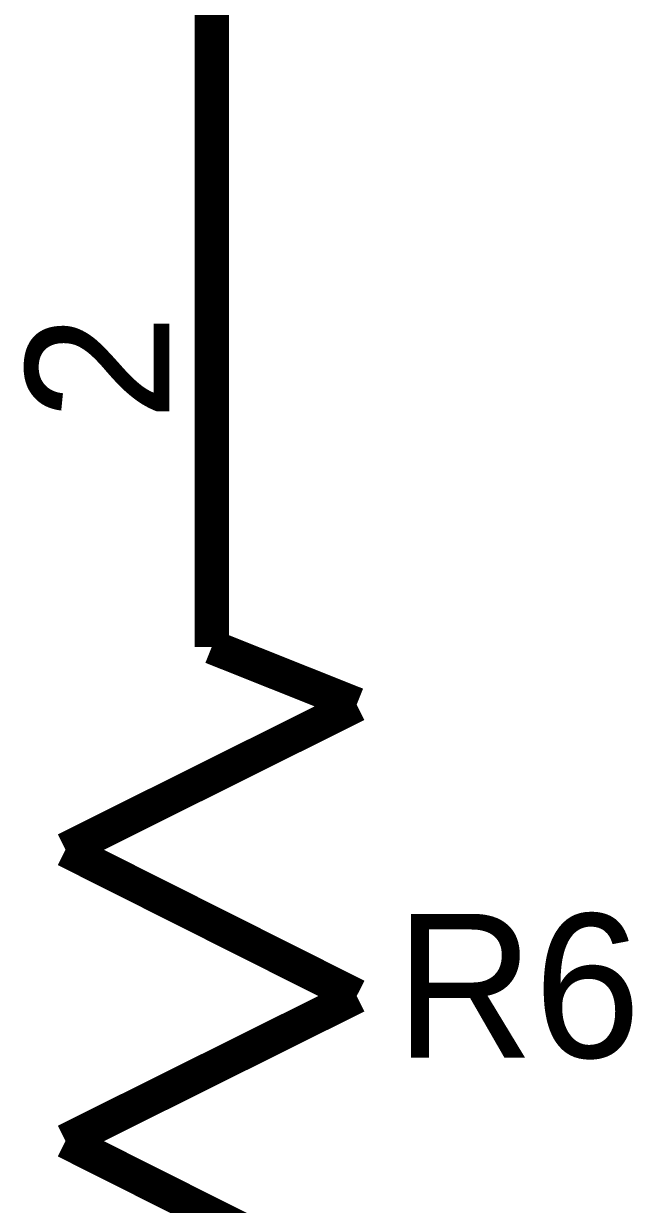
# Model space of a CAD drawing. Header units: millimetres. Extents: x 0 to 800, y 0 to 567.
# Drawn here: x 187.6 to 192.91, y 507.44 to 517.74 of the extents above; entities that cross this region are included whole.
import ezdxf

# ---------------------------------------------------------------- set-up
doc = ezdxf.new("R2010")
doc.units = ezdxf.units.MM
doc.layers.add('Sheet', color=255, linetype='Continuous')

msp = doc.modelspace()

# ---------------------------------------------------------------- linework, layer by layer
at = {"layer": 'Sheet', "const_width": 0.3}
for points in [[(189.24, 517.389), (189.24, 519.17), (189.173, 519.17), (188.982, 519.17), (188.982, 519.674)], [(189.24, 512.305), (189.24, 517.389)], [(189.24, 512.305), (189.24, 513.066)], [(190.505, 511.801), (189.24, 512.305)], [(187.963, 510.535), (190.505, 511.801)], [(190.505, 509.258), (187.963, 510.535)], [(187.963, 507.993), (190.505, 509.258)], [(190.505, 506.716), (187.963, 507.993)]]:
    msp.add_lwpolyline(points, dxfattribs=at)

# ---------------------------------------------------------------- texts
at = {"layer": 'Sheet'}
msp.add_text('2', height=1.254, rotation=90, dxfattribs=at).set_placement((188.87, 514.276))
msp.add_text('R6', height=1.2543, dxfattribs=at).set_placement((190.841, 508.721))

doc.saveas('drawing.dxf')
